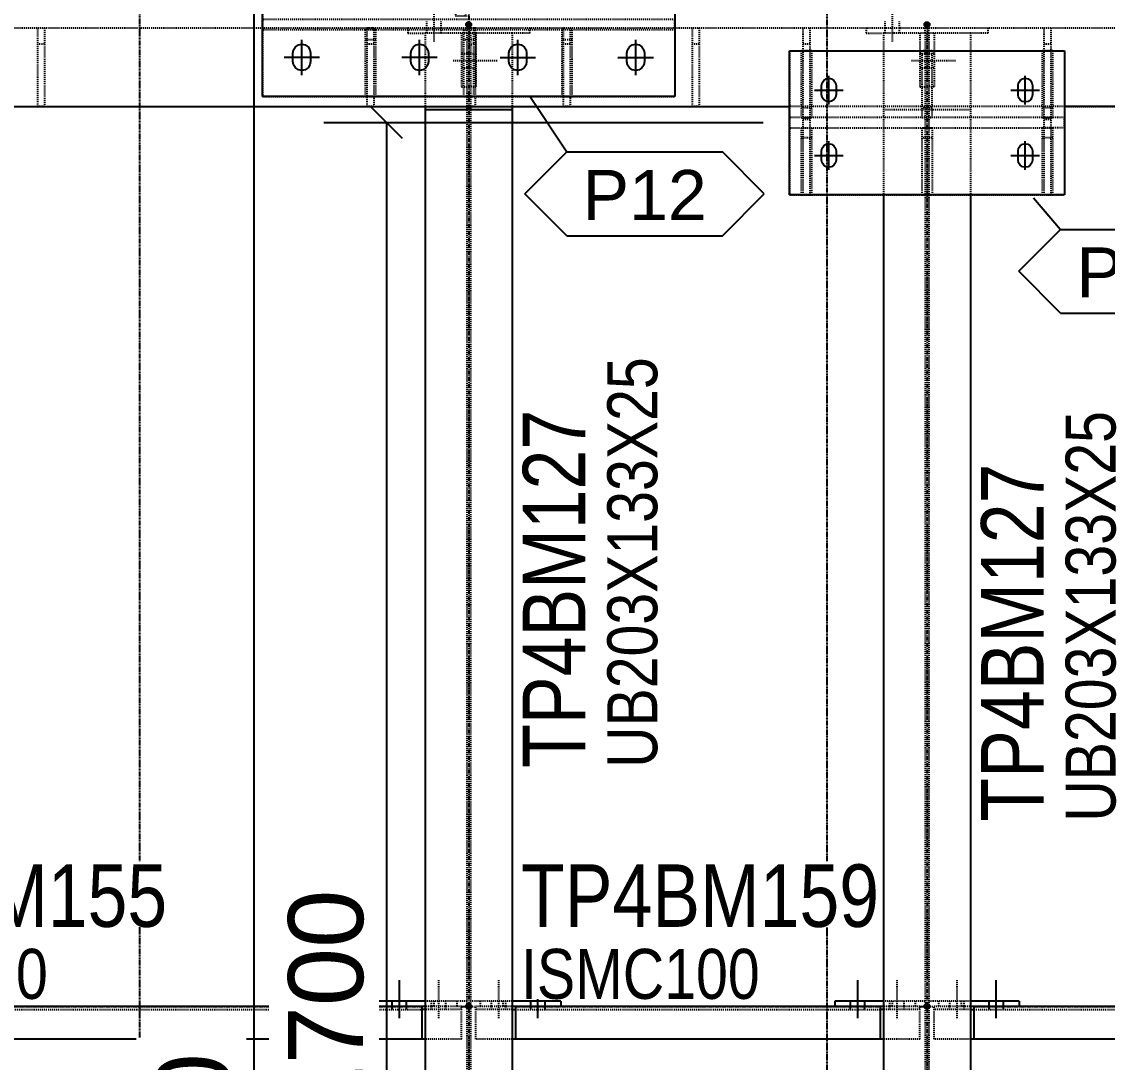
# Model space of a CAD drawing. Header units: millimetres. Extents: x 2102 to 21371, y 12217 to 26594.
# Drawn here: x 13452 to 15110, y 17935 to 19525 of the extents above; entities that cross this region are included whole.
import ezdxf

# ---------------------------------------------------------------- set-up
doc = ezdxf.new("R2010")
doc.units = ezdxf.units.MM
for name, pattern in [('CENTER', [12.7, 7.9375, -1.5875, 1.5875, -1.5875]), ('DXK_LINE_DOT2', [3.9198, 1.9599, -1.9599]), ('DXK_LINE_DOT3', [5.9187, 2.979, -0.9799, 0.9799, -0.9799])]:
    doc.linetypes.add(name, pattern=pattern)
for name, color, linetype in [('1', 7, 'Continuous'), ('2', 7, 'Continuous'), ('4', 7, 'Continuous'), ('6', 7, 'Continuous'), ('7', 7, 'Continuous'), ('8', 7, 'Continuous')]:
    doc.layers.add(name, color=color, linetype=linetype)
doc.styles.add('Arial', font='arial.ttf', dxfattribs={"height": 0.2})
doc.styles.add('Arial Narrow', font='ARIALN.TTF', dxfattribs={"height": 0.2})

# ---------------------------------------------------------------- blocks, each defined once
blk = doc.blocks.new('Part-116860372-116595 - 114867')
at = {"layer": '1', "color": 6, "linetype": 'DXK_LINE_DOT2'}
for p, q in [((17089.3, 19020.8), (17089.3, 18893.3)), ((17109.3, 19020.8), (17089.3, 19020.8)), ((17109.3, 18893.3), (17109.3, 19020.8)), ((17109.3, 18912.1), (17089.3, 18912.1)), ((17089.3, 18893.3), (17109.3, 18893.3))]:
    blk.add_line(p, q, dxfattribs=at)
blk = doc.blocks.new('Part-116860372-115945 - 114867')
at = {"layer": '1', "color": 6, "linetype": 'DXK_LINE_DOT2'}
for p, q in [((17213.3, 19064.6), (17213.3, 19054.6)), ((17213.3, 19054.6), (17246.1, 19054.6)), ((17315.8, 19054.6), (17315.8, 18952.1)), ((17325.8, 19054.6), (17325.8, 19064.6)), ((17315.8, 18952.1), (17325.8, 18952.1))]:
    blk.add_line(p, q, dxfattribs=at)
blk = doc.blocks.new('Part-116860372-157426 - 114867')
at = {"layer": '1', "color": 6, "linetype": 'DXK_LINE_DOT2'}
for p, q in [((14394.3, 18914.6), (15631.8, 18914.6)), ((15644.3, 18914.6), (16881.8, 18914.6)), ((16894.3, 18914.6), (17066.8, 18914.6)), ((17591.8, 18914.6), (18131.8, 18914.6))]:
    blk.add_line(p, q, dxfattribs=at)
blk = doc.blocks.new('Part-116860372-115949 - 114867')
at = {"layer": '1', "color": 6, "linetype": 'DXK_LINE_DOT2'}
for p, q in [((16457.9, 19054.6), (16457.9, 19064.6)), ((16467.9, 19054.6), (16467.9, 18952.1)), ((16570.4, 19054.6), (16537.6, 19054.6)), ((16570.4, 19064.6), (16570.4, 19054.6)), ((16467.9, 18952.1), (16457.9, 18952.1))]:
    blk.add_line(p, q, dxfattribs=at)
blk = doc.blocks.new('Bolt-116860372-115947 - 114867')
at = {"layer": '1', "color": 1, "linetype": 'DXK_LINE_DOT2'}
for p, q in [((17263.3, 19038.3), (17263.3, 19117.1)), ((17249.5, 19064.6), (17249.5, 19077.1)), ((17277, 19064.6), (17277, 19077.1)), ((17249.5, 19054.6), (17249.5, 19064.6)), ((17277, 19054.6), (17277, 19064.6))]:
    blk.add_line(p, q, dxfattribs=at)
blk = doc.blocks.new('Part-116860372-114987 - 114867')
at = {"layer": '4', "linetype": 'Continuous'}
blk.add_hatch(color=4, dxfattribs=at).paths.add_polyline_path([(16454.3, 19065.8, -1), (16454.3, 19075.8, -1)])
at = {"layer": '1', "color": 6, "linetype": 'DXK_LINE_DOT2'}
for p, q in [((16537.6, 19054.6), (16371.1, 19054.6)), ((16371.1, 19054.6), (16371.1, 18914.6)), ((16450.8, 19054.6), (16450.8, 18914.6)), ((16457.9, 19054.6), (16457.9, 18914.6)), ((16537.6, 19054.6), (16537.6, 18914.6)), ((16450.8, 18908.3), (16450.8, 15470.2)), ((16457.9, 18908.3), (16457.9, 15470.2))]:
    blk.add_line(p, q, dxfattribs=at)
at = {"layer": '2', "color": 2, "linetype": 'Continuous'}
for p, q in [((16371.1, 18914.6), (16371.1, 15464)), ((16537.6, 18908.3), (16371.1, 18908.3)), ((16450.8, 18914.6), (16450.8, 18908.3)), ((16457.9, 18914.6), (16457.9, 18908.3)), ((16537.6, 18914.6), (16537.6, 15464))]:
    blk.add_line(p, q, dxfattribs=at)
at = {"layer": '4', "color": 4, "linetype": 'CENTER'}
blk.add_line((16454.3, 19070.8), (16454.3, 15320.8), dxfattribs=at)
at = {"layer": '4', "color": 4, "linetype": 'Continuous'}
blk.add_circle((16454.3, 19070.8), 5, dxfattribs=at)
blk = doc.blocks.new('Part-116860372-114988 - 114867')
at = {"layer": '4', "linetype": 'Continuous'}
blk.add_hatch(color=4, dxfattribs=at).paths.add_polyline_path([(17329.3, 19065.8, -1), (17329.3, 19075.8, -1)])
at = {"layer": '1', "color": 6, "linetype": 'DXK_LINE_DOT2'}
for p, q in [((17412.6, 19054.6), (17246.1, 19054.6)), ((17246.1, 19054.6), (17246.1, 18745.8)), ((17325.8, 19054.6), (17325.8, 15338.3)), ((17332.9, 19054.6), (17332.9, 15338.3)), ((17412.6, 19054.6), (17412.6, 18745.8)), ((17412.6, 18908.3), (17246.1, 18908.3))]:
    blk.add_line(p, q, dxfattribs=at)
at = {"layer": '2', "color": 2, "linetype": 'Continuous'}
for p, q in [((17246.1, 18745.8), (17246.1, 15645.8)), ((17412.6, 18745.8), (17412.6, 15645.8))]:
    blk.add_line(p, q, dxfattribs=at)
at = {"layer": '4', "color": 4, "linetype": 'CENTER'}
blk.add_line((17329.3, 19070.8), (17329.3, 15320.8), dxfattribs=at)
at = {"layer": '4', "color": 4, "linetype": 'Continuous'}
blk.add_circle((17329.3, 19070.8), 5, dxfattribs=at)
blk = doc.blocks.new('Part-116860372-115033 - 114867')
at = {"layer": '4', "linetype": 'Continuous'}
for points in [[(15075.6, 17190.8, -1), (15075.6, 17200.8, -1)], [(16454.3, 17190.8, -1), (16454.3, 17200.8, -1)]]:
    blk.add_hatch(color=4, dxfattribs=at).paths.add_polyline_path(points)
at = {"layer": '1', "color": 6, "linetype": 'DXK_LINE_DOT2'}
for p, q in [((15089.1, 17133.3), (15089.1, 17195.8)), ((15165.1, 17195.8), (15089.1, 17195.8)), ((15158.8, 17189.6), (15089.1, 17189.6)), ((15165.1, 17189.6), (16364.8, 17189.6)), ((16440.8, 17195.8), (16364.8, 17195.8)), ((16440.8, 17189.6), (16371.1, 17189.6)), ((16440.8, 17133.3), (16440.8, 17195.8)), ((15158.8, 17133.3), (15089.1, 17133.3)), ((16440.8, 17133.3), (16371.1, 17133.3))]:
    blk.add_line(p, q, dxfattribs=at)
at = {"layer": '2', "color": 2, "linetype": 'Continuous'}
for p, q in [((15158.8, 17189.6), (15165.1, 17189.6)), ((16364.8, 17195.8), (15165.1, 17195.8)), ((15165.1, 17195.8), (15165.1, 17133.3)), ((16364.8, 17195.8), (16364.8, 17133.3)), ((16371.1, 17189.6), (16364.8, 17189.6)), ((16371.1, 17133.3), (15158.8, 17133.3))]:
    blk.add_line(p, q, dxfattribs=at)
at = {"layer": '4', "color": 4, "linetype": 'CENTER'}
for p, q in [((15075.6, 17195.8), (15089.1, 17195.8)), ((15165.1, 17195.8), (16364.8, 17195.8)), ((16440.8, 17195.8), (16454.3, 17195.8))]:
    blk.add_line(p, q, dxfattribs=at)
at = {"layer": '4', "color": 4, "linetype": 'Continuous'}
for centre in [(15075.6, 17195.8), (16454.3, 17195.8)]:
    blk.add_circle(centre, 5, dxfattribs=at)
blk = doc.blocks.new('Part-116860372-115034 - 114867')
at = {"layer": '4', "linetype": 'Continuous'}
for points in [[(16454.3, 17190.8, -1), (16454.3, 17200.8, -1)], [(17329.3, 17190.8, -1), (17329.3, 17200.8, -1)]]:
    blk.add_hatch(color=4, dxfattribs=at).paths.add_polyline_path(points)
at = {"layer": '1', "color": 6, "linetype": 'DXK_LINE_DOT2'}
for p, q in [((16467.9, 17133.3), (16467.9, 17195.8)), ((16543.8, 17195.8), (16467.9, 17195.8)), ((16537.6, 17189.6), (16467.9, 17189.6)), ((16543.8, 17189.6), (17239.8, 17189.6)), ((17315.8, 17195.8), (17239.8, 17195.8)), ((17315.8, 17189.6), (17246.1, 17189.6)), ((17315.8, 17133.3), (17315.8, 17195.8)), ((16537.6, 17133.3), (16467.9, 17133.3)), ((17315.8, 17133.3), (17246.1, 17133.3))]:
    blk.add_line(p, q, dxfattribs=at)
at = {"layer": '2', "color": 2, "linetype": 'Continuous'}
for p, q in [((16537.6, 17189.6), (16543.8, 17189.6)), ((17239.8, 17195.8), (16543.8, 17195.8)), ((16543.8, 17195.8), (16543.8, 17133.3)), ((17239.8, 17195.8), (17239.8, 17133.3)), ((17246.1, 17189.6), (17239.8, 17189.6)), ((17246.1, 17133.3), (16537.6, 17133.3))]:
    blk.add_line(p, q, dxfattribs=at)
at = {"layer": '4', "color": 4, "linetype": 'CENTER'}
for p, q in [((16454.3, 17195.8), (16467.9, 17195.8)), ((16543.8, 17195.8), (17239.8, 17195.8)), ((17315.8, 17195.8), (17329.3, 17195.8))]:
    blk.add_line(p, q, dxfattribs=at)
at = {"layer": '4', "color": 4, "linetype": 'Continuous'}
for centre in [(16454.3, 17195.8), (17329.3, 17195.8)]:
    blk.add_circle(centre, 5, dxfattribs=at)
blk = doc.blocks.new('Part-116860372-115035 - 114867')
at = {"layer": '4', "linetype": 'Continuous'}
for points in [[(17329.3, 17190.8, -1), (17329.3, 17200.8, -1)], [(18579.3, 17190.8, -1), (18579.3, 17200.8, -1)]]:
    blk.add_hatch(color=4, dxfattribs=at).paths.add_polyline_path(points)
at = {"layer": '1', "color": 6, "linetype": 'DXK_LINE_DOT2'}
for p, q in [((17342.9, 17133.3), (17342.9, 17195.8)), ((17418.8, 17195.8), (17342.9, 17195.8)), ((17412.6, 17189.6), (17342.9, 17189.6)), ((17418.8, 17189.6), (18489.8, 17189.6)), ((18565.8, 17195.8), (18489.8, 17195.8)), ((18565.8, 17189.6), (18496.1, 17189.6)), ((18565.8, 17133.3), (18565.8, 17195.8)), ((17412.6, 17133.3), (17342.9, 17133.3)), ((18565.8, 17133.3), (18496.1, 17133.3))]:
    blk.add_line(p, q, dxfattribs=at)
at = {"layer": '2', "color": 2, "linetype": 'Continuous'}
for p, q in [((17412.6, 17189.6), (17418.8, 17189.6)), ((18489.8, 17195.8), (17418.8, 17195.8)), ((17418.8, 17195.8), (17418.8, 17133.3)), ((18489.8, 17195.8), (18489.8, 17133.3)), ((18496.1, 17189.6), (18489.8, 17189.6)), ((18496.1, 17133.3), (17412.6, 17133.3))]:
    blk.add_line(p, q, dxfattribs=at)
at = {"layer": '4', "color": 4, "linetype": 'CENTER'}
for p, q in [((17329.3, 17195.8), (17342.9, 17195.8)), ((17418.8, 17195.8), (18489.8, 17195.8)), ((18565.8, 17195.8), (18579.3, 17195.8))]:
    blk.add_line(p, q, dxfattribs=at)
at = {"layer": '4', "color": 4, "linetype": 'Continuous'}
for centre in [(17329.3, 17195.8), (18579.3, 17195.8)]:
    blk.add_circle(centre, 5, dxfattribs=at)
blk = doc.blocks.new('Bolt-116860372-115951 - 114867')
at = {"layer": '1', "color": 1, "linetype": 'DXK_LINE_DOT2'}
for p, q in [((16440.8, 19015.8), (16450.8, 19015.8)), ((16450.8, 19015.8), (16457.9, 19015.8)), ((16457.9, 19015.8), (16467.9, 19015.8)), ((16424.5, 19002.1), (16509.5, 19002.1)), ((16440.8, 18988.3), (16450.8, 18988.3)), ((16450.8, 18988.3), (16457.9, 18988.3)), ((16457.9, 18988.3), (16467.9, 18988.3))]:
    blk.add_line(p, q, dxfattribs=at)
blk = doc.blocks.new('Part-116860372-115112 - 114867')
at = {"layer": '1', "color": 6, "linetype": 'DXK_LINE_DOT2'}
blk.add_line((17591.8, 18914.6), (17066.8, 18914.6), dxfattribs=at)
at = {"layer": '2', "color": 2, "linetype": 'Continuous'}
for p, q in [((9419.3, 18914.6), (17066.8, 18914.6)), ((18316.8, 18914.6), (17591.8, 18914.6))]:
    blk.add_line(p, q, dxfattribs=at)
blk = doc.blocks.new('Part-116860372-115114 - 114867')
at = {"layer": '1', "color": 6, "linetype": 'DXK_LINE_DOT2'}
blk.add_line((9419.3, 19064.6), (20038.1, 19064.6), dxfattribs=at)
blk = doc.blocks.new('Part-116860372-115119 - 114867')
at = {"layer": '4', "linetype": 'Continuous'}
for points in [[(16454.3, 19940.8, -1), (16454.3, 19950.8, -1)], [(16454.3, 19065.8, -1), (16454.3, 19075.8, -1)]]:
    blk.add_hatch(color=4, dxfattribs=at).paths.add_polyline_path(points)
at = {"layer": '1', "color": 6, "linetype": 'DXK_LINE_DOT2'}
for p, q in [((16391.8, 19931.9), (16391.8, 19854.3)), ((16454.3, 19931.9), (16391.8, 19931.9)), ((16448.1, 19931.9), (16448.1, 19854.3)), ((16454.3, 19931.9), (16454.3, 19848.1)), ((16448.1, 19848.1), (16448.1, 19233.3)), ((16454.3, 19233.3), (16454.3, 19087.1)), ((16391.8, 19227.1), (16391.8, 19149.6)), ((16448.1, 19227.1), (16448.1, 19087.1)), ((16391.8, 19149.6), (16429.3, 19149.6)), ((16429.3, 19149.6), (16429.3, 19087.1)), ((16454.3, 19087.1), (16429.3, 19087.1))]:
    blk.add_line(p, q, dxfattribs=at)
at = {"layer": '2', "color": 2, "linetype": 'Continuous'}
for p, q in [((16391.8, 19854.3), (16391.8, 19227.1)), ((16454.3, 19848.1), (16391.8, 19848.1)), ((16448.1, 19854.3), (16448.1, 19848.1)), ((16454.3, 19848.1), (16454.3, 19233.3)), ((16454.3, 19233.3), (16391.8, 19233.3)), ((16448.1, 19233.3), (16448.1, 19227.1))]:
    blk.add_line(p, q, dxfattribs=at)
at = {"layer": '4', "color": 4, "linetype": 'CENTER'}
for p, q in [((16454.3, 19945.8), (16454.3, 19931.9)), ((16454.3, 19848.1), (16454.3, 19233.3)), ((16454.3, 19087.1), (16454.3, 19070.8))]:
    blk.add_line(p, q, dxfattribs=at)
at = {"layer": '4', "color": 4, "linetype": 'Continuous'}
for centre in [(16454.3, 19945.8), (16454.3, 19070.8)]:
    blk.add_circle(centre, 5, dxfattribs=at)
blk = doc.blocks.new('Part-116860372-150338 - 114867')
at = {"layer": '1', "color": 6, "linetype": 'DXK_LINE_DOT2'}
for p, q in [((16260.6, 18914.6), (16260.6, 19064.6)), ((16260.6, 19064.6), (16273.1, 19064.6)), ((16273.1, 19064.6), (16273.1, 18914.6)), ((16273.1, 19033.3), (16260.6, 19033.3)), ((16273.1, 18914.6), (16260.6, 18914.6))]:
    blk.add_line(p, q, dxfattribs=at)
blk = doc.blocks.new('Part-116860372-116524 - 114867')
at = {"layer": '1', "color": 6, "linetype": 'DXK_LINE_DOT2'}
for p, q in [((16848.1, 19080.9), (16060.6, 19080.8)), ((16060.6, 19060.8), (16060.6, 19080.8)), ((16848.1, 19060.9), (16848.1, 19080.9)), ((16848.1, 19060.9), (16060.6, 19060.8))]:
    blk.add_line(p, q, dxfattribs=at)
blk = doc.blocks.new('Part-116860372-149911 - 114867')
at = {"layer": '1', "color": 6, "linetype": 'DXK_LINE_DOT2'}
for p, q in [((16881.8, 18914.6), (16881.8, 19064.6)), ((16894.3, 19064.6), (16894.3, 18914.6)), ((16894.3, 19033.3), (16881.8, 19033.3)), ((16894.3, 18914.6), (16881.8, 18914.6))]:
    blk.add_line(p, q, dxfattribs=at)
blk = doc.blocks.new('Part-116860372-116532 - 114867')
at = {"layer": '1', "color": 6, "linetype": 'DXK_LINE_DOT2'}
for p, q in [((16651.8, 19060.8), (16631.8, 19060.8)), ((16631.8, 19060.8), (16631.8, 18933.3)), ((16651.8, 18933.3), (16651.8, 19060.8)), ((16651.8, 19042.1), (16631.8, 19042.1)), ((16631.8, 18933.3), (16651.8, 18933.3))]:
    blk.add_line(p, q, dxfattribs=at)
blk = doc.blocks.new('Part-116860372-116598 - 114867')
at = {"layer": '1', "color": 6, "linetype": 'DXK_LINE_DOT2'}
for p, q in [((17319.3, 19020.8), (17319.3, 18893.3)), ((17339.3, 19020.8), (17319.3, 19020.8)), ((17339.3, 18893.3), (17339.3, 19020.8)), ((17339.3, 18912.1), (17319.3, 18912.1)), ((17319.3, 18893.3), (17339.3, 18893.3))]:
    blk.add_line(p, q, dxfattribs=at)
blk = doc.blocks.new('Part-116860372-116596 - 114867')
at = {"layer": '1', "color": 6, "linetype": 'DXK_LINE_DOT2'}
for p, q in [((17066.8, 19020.8), (17591.8, 19020.9)), ((17066.8, 19020.8), (17066.8, 18745.8)), ((17591.8, 19020.9), (17591.8, 18745.9)), ((17066.8, 18745.8), (17591.8, 18745.9))]:
    blk.add_line(p, q, dxfattribs=at)
blk = doc.blocks.new('Part-116860372-115950 - 114867')
at = {"layer": '1', "color": 6, "linetype": 'DXK_LINE_DOT2'}
for p, q in [((16338.3, 19064.6), (16338.3, 19054.6)), ((16338.3, 19054.6), (16371.1, 19054.6)), ((16440.8, 19054.6), (16440.8, 18952.1)), ((16450.8, 19054.6), (16450.8, 19064.6)), ((16440.8, 18952.1), (16450.8, 18952.1))]:
    blk.add_line(p, q, dxfattribs=at)
blk = doc.blocks.new('Bolt-116860372-115946 - 114867')
at = {"layer": '1', "color": 1, "linetype": 'DXK_LINE_DOT2'}
for p, q in [((17315.8, 19015.8), (17325.8, 19015.8)), ((17325.8, 19015.8), (17332.9, 19015.8)), ((17332.9, 19015.8), (17342.9, 19015.8)), ((17299.5, 19002.1), (17384.5, 19002.1)), ((17315.8, 18988.3), (17325.8, 18988.3)), ((17325.8, 18988.3), (17332.9, 18988.3)), ((17332.9, 18988.3), (17342.9, 18988.3))]:
    blk.add_line(p, q, dxfattribs=at)
blk = doc.blocks.new('Part-116860372-115623 - 114867')
at = {"layer": '1', "color": 6, "linetype": 'DXK_LINE_DOT2'}
for p, q in [((16537.6, 17205.8), (16457.9, 17205.8)), ((16476.6, 17195.8), (16476.6, 17205.8)), ((16520.4, 17195.8), (16520.4, 17205.8))]:
    blk.add_line(p, q, dxfattribs=at)
at = {"layer": '2', "color": 2, "linetype": 'Continuous'}
for p, q in [((16630.4, 17205.8), (16537.6, 17205.8)), ((16630.4, 17205.8), (16630.4, 17195.8)), ((16543.8, 17195.8), (16537.6, 17195.8))]:
    blk.add_line(p, q, dxfattribs=at)
blk = doc.blocks.new('Bolt-116860372-115624 - 114867')
at = {"layer": '1', "color": 1, "linetype": 'DXK_LINE_DOT2'}
for p, q in [((16511.6, 17173.3), (16511.6, 17245.8)), ((16497.9, 17195.8), (16497.9, 17205.8)), ((16525.4, 17195.8), (16525.4, 17205.8)), ((16497.9, 17189.6), (16497.9, 17195.8)), ((16525.4, 17189.6), (16525.4, 17195.8))]:
    blk.add_line(p, q, dxfattribs=at)
at = {"layer": '2', "color": 1, "linetype": 'Continuous'}
for p, q in [((16586.6, 17173.3), (16586.6, 17245.8)), ((16572.9, 17195.8), (16572.9, 17205.8)), ((16600.4, 17195.8), (16600.4, 17205.8)), ((16572.9, 17189.6), (16572.9, 17195.8)), ((16600.4, 17189.6), (16600.4, 17195.8))]:
    blk.add_line(p, q, dxfattribs=at)
blk = doc.blocks.new('Part-116860372-115625 - 114867')
at = {"layer": '1', "color": 6, "linetype": 'DXK_LINE_DOT2'}
for p, q in [((17412.6, 17205.8), (17332.9, 17205.8)), ((17351.6, 17195.8), (17351.6, 17205.8)), ((17395.4, 17195.8), (17395.4, 17205.8))]:
    blk.add_line(p, q, dxfattribs=at)
at = {"layer": '2', "color": 2, "linetype": 'Continuous'}
for p, q in [((17505.4, 17205.8), (17412.6, 17205.8)), ((17505.4, 17205.8), (17505.4, 17195.8)), ((17418.8, 17195.8), (17412.6, 17195.8))]:
    blk.add_line(p, q, dxfattribs=at)
blk = doc.blocks.new('Bolt-116860372-115626 - 114867')
at = {"layer": '1', "color": 1, "linetype": 'DXK_LINE_DOT2'}
for p, q in [((17386.6, 17173.3), (17386.6, 17245.8)), ((17372.9, 17195.8), (17372.9, 17205.8)), ((17400.4, 17195.8), (17400.4, 17205.8)), ((17372.9, 17189.6), (17372.9, 17195.8)), ((17400.4, 17189.6), (17400.4, 17195.8))]:
    blk.add_line(p, q, dxfattribs=at)
at = {"layer": '2', "color": 1, "linetype": 'Continuous'}
for p, q in [((17461.6, 17173.3), (17461.6, 17245.8)), ((17447.9, 17195.8), (17447.9, 17205.8)), ((17475.4, 17195.8), (17475.4, 17205.8)), ((17447.9, 17189.6), (17447.9, 17195.8)), ((17475.4, 17189.6), (17475.4, 17195.8))]:
    blk.add_line(p, q, dxfattribs=at)
blk = doc.blocks.new('Part-116860372-115635 - 114867')
at = {"layer": '1', "color": 6, "linetype": 'DXK_LINE_DOT2'}
for p, q in [((16450.8, 17205.8), (16371.1, 17205.8)), ((16388.3, 17195.8), (16388.3, 17205.8)), ((16432, 17195.8), (16432, 17205.8))]:
    blk.add_line(p, q, dxfattribs=at)
at = {"layer": '2', "color": 2, "linetype": 'Continuous'}
for p, q in [((16371.1, 17205.8), (16278.3, 17205.8)), ((16278.3, 17205.8), (16278.3, 17195.8)), ((16371.1, 17195.8), (16364.8, 17195.8))]:
    blk.add_line(p, q, dxfattribs=at)
blk = doc.blocks.new('Bolt-116860372-115636 - 114867')
at = {"layer": '1', "color": 1, "linetype": 'DXK_LINE_DOT2'}
for p, q in [((16397, 17173.3), (16397, 17245.8)), ((16383.3, 17195.8), (16383.3, 17205.8)), ((16410.8, 17195.8), (16410.8, 17205.8)), ((16383.3, 17189.6), (16383.3, 17195.8)), ((16410.8, 17189.6), (16410.8, 17195.8))]:
    blk.add_line(p, q, dxfattribs=at)
at = {"layer": '2', "color": 1, "linetype": 'Continuous'}
for p, q in [((16322, 17173.3), (16322, 17245.8)), ((16308.3, 17195.8), (16308.3, 17205.8)), ((16335.8, 17195.8), (16335.8, 17205.8)), ((16308.3, 17189.6), (16308.3, 17195.8)), ((16335.8, 17189.6), (16335.8, 17195.8))]:
    blk.add_line(p, q, dxfattribs=at)
blk = doc.blocks.new('Part-116860372-115637 - 114867')
at = {"layer": '1', "color": 6, "linetype": 'DXK_LINE_DOT2'}
for p, q in [((17325.8, 17205.8), (17246.1, 17205.8)), ((17263.3, 17195.8), (17263.3, 17205.8)), ((17307, 17195.8), (17307, 17205.8))]:
    blk.add_line(p, q, dxfattribs=at)
at = {"layer": '2', "color": 2, "linetype": 'Continuous'}
for p, q in [((17246.1, 17205.8), (17153.3, 17205.8)), ((17153.3, 17205.8), (17153.3, 17195.8)), ((17246.1, 17195.8), (17239.8, 17195.8))]:
    blk.add_line(p, q, dxfattribs=at)
blk = doc.blocks.new('Bolt-116860372-115638 - 114867')
at = {"layer": '1', "color": 1, "linetype": 'DXK_LINE_DOT2'}
for p, q in [((17272, 17173.3), (17272, 17245.8)), ((17258.3, 17195.8), (17258.3, 17205.8)), ((17285.8, 17195.8), (17285.8, 17205.8)), ((17258.3, 17189.6), (17258.3, 17195.8)), ((17285.8, 17189.6), (17285.8, 17195.8))]:
    blk.add_line(p, q, dxfattribs=at)
at = {"layer": '2', "color": 1, "linetype": 'Continuous'}
for p, q in [((17197, 17173.3), (17197, 17245.8)), ((17183.3, 17195.8), (17183.3, 17205.8)), ((17210.8, 17195.8), (17210.8, 17205.8)), ((17183.3, 17189.6), (17183.3, 17195.8)), ((17210.8, 17189.6), (17210.8, 17195.8))]:
    blk.add_line(p, q, dxfattribs=at)
blk = doc.blocks.new('Part-116860372-116608 - 114867')
at = {"layer": '1', "color": 6, "linetype": 'DXK_LINE_DOT2'}
for p, q in [((17553.1, 18745.9), (17553.1, 19064.6)), ((17565.6, 19064.6), (17565.6, 18745.9)), ((17565.6, 19033.3), (17553.1, 19033.3)), ((17565.6, 18889.6), (17553.1, 18889.6)), ((17565.6, 18745.9), (17553.1, 18745.9))]:
    blk.add_line(p, q, dxfattribs=at)
blk = doc.blocks.new('Bolt-116860372-116533 - 114867')
at = {"layer": '2', "color": 1, "linetype": 'Continuous'}
for p, q in [((16120, 19148), (16123.6, 19153.4)), ((16123.6, 19153.4), (16129.1, 19157.1)), ((16129.1, 19157.1), (16135.6, 19158.4)), ((16135.6, 19099.6), (16135.6, 19167.1)), ((16135.6, 19158.4), (16135.6, 19158.4)), ((16135.6, 19158.4), (16142, 19157.1)), ((16142, 19157.1), (16147.5, 19153.4)), ((16147.5, 19153.4), (16151.2, 19148)), ((16345, 19147.9), (16348.6, 19153.4)), ((16348.6, 19153.4), (16354.1, 19157.1)), ((16354.1, 19157.1), (16360.6, 19158.4)), ((16360.6, 19099.6), (16360.6, 19167.1)), ((16360.6, 19158.4), (16360.6, 19158.4)), ((16360.6, 19158.4), (16367, 19157.1)), ((16367, 19157.1), (16372.5, 19153.4)), ((16372.5, 19153.4), (16376.2, 19147.9)), ((16532.5, 19147.9), (16536.1, 19153.4)), ((16536.1, 19153.4), (16541.6, 19157.1)), ((16541.6, 19157.1), (16548.1, 19158.3)), ((16548.1, 19099.6), (16548.1, 19167.1)), ((16548.1, 19158.3), (16548.1, 19158.3)), ((16548.1, 19158.3), (16554.5, 19157.1)), ((16554.5, 19157.1), (16560, 19153.4)), ((16560, 19153.4), (16563.7, 19147.9)), ((16757.5, 19147.9), (16761.1, 19153.4)), ((16761.1, 19153.4), (16766.6, 19157)), ((16766.6, 19157), (16773.1, 19158.3)), ((16773.1, 19099.6), (16773.1, 19167.1)), ((16773.1, 19158.3), (16773.1, 19158.3)), ((16773.1, 19158.3), (16779.5, 19157)), ((16779.5, 19157), (16785, 19153.4)), ((16785, 19153.4), (16788.7, 19147.9)), ((16101.8, 19133.4), (16169.3, 19133.4)), ((16118.7, 19141.5), (16120, 19148)), ((16118.7, 19125.3), (16118.7, 19141.5)), ((16151.2, 19148), (16152.4, 19141.5)), ((16152.4, 19141.5), (16152.4, 19125.2)), ((16326.8, 19133.4), (16394.3, 19133.4)), ((16343.7, 19141.5), (16345, 19147.9)), ((16343.7, 19125.2), (16343.7, 19141.5)), ((16376.2, 19147.9), (16377.4, 19141.5)), ((16377.4, 19141.5), (16377.4, 19125.2)), ((16514.3, 19133.3), (16581.8, 19133.3)), ((16531.2, 19141.5), (16532.5, 19147.9)), ((16531.2, 19125.2), (16531.2, 19141.5)), ((16563.7, 19147.9), (16564.9, 19141.5)), ((16564.9, 19141.5), (16564.9, 19125.2)), ((16739.3, 19133.3), (16806.8, 19133.3)), ((16756.2, 19141.5), (16757.5, 19147.9)), ((16756.2, 19125.2), (16756.2, 19141.5)), ((16788.7, 19147.9), (16789.9, 19141.5)), ((16789.9, 19141.5), (16789.9, 19125.2)), ((16120, 19118.8), (16118.7, 19125.3)), ((16123.6, 19113.3), (16120, 19118.8)), ((16129.1, 19109.7), (16123.6, 19113.3)), ((16135.6, 19108.4), (16129.1, 19109.7)), ((16142, 19109.7), (16135.6, 19108.4)), ((16147.5, 19113.3), (16142, 19109.7)), ((16151.2, 19118.8), (16147.5, 19113.3)), ((16152.4, 19125.2), (16151.2, 19118.8)), ((16345, 19118.8), (16343.7, 19125.2)), ((16348.6, 19113.3), (16345, 19118.8)), ((16354.1, 19109.6), (16348.6, 19113.3)), ((16360.6, 19108.4), (16354.1, 19109.6)), ((16367, 19109.6), (16360.6, 19108.4)), ((16372.5, 19113.3), (16367, 19109.6)), ((16376.2, 19118.8), (16372.5, 19113.3)), ((16377.4, 19125.2), (16376.2, 19118.8)), ((16532.5, 19118.8), (16531.2, 19125.2)), ((16536.1, 19113.3), (16532.5, 19118.8)), ((16541.6, 19109.6), (16536.1, 19113.3)), ((16548.1, 19108.3), (16541.6, 19109.6)), ((16554.5, 19109.6), (16548.1, 19108.3)), ((16560, 19113.3), (16554.5, 19109.6)), ((16563.7, 19118.8), (16560, 19113.3)), ((16564.9, 19125.2), (16563.7, 19118.8)), ((16757.5, 19118.7), (16756.2, 19125.2)), ((16761.1, 19113.3), (16757.5, 19118.7)), ((16766.6, 19109.6), (16761.1, 19113.3)), ((16773.1, 19108.3), (16766.6, 19109.6)), ((16779.5, 19109.6), (16773.1, 19108.3)), ((16785, 19113.3), (16779.5, 19109.6)), ((16788.7, 19118.7), (16785, 19113.3)), ((16789.9, 19125.2), (16788.7, 19118.7)), ((16135.6, 19108.4), (16135.6, 19108.4)), ((16360.6, 19108.4), (16360.6, 19108.4)), ((16548.1, 19108.3), (16548.1, 19108.3)), ((16773.1, 19108.3), (16773.1, 19108.3)), ((16120, 19023), (16123.6, 19028.4)), ((16123.6, 19028.4), (16129.1, 19032.1)), ((16129.1, 19032.1), (16135.6, 19033.4)), ((16135.6, 18974.6), (16135.6, 19042.1)), ((16135.6, 19033.4), (16135.6, 19033.4)), ((16135.6, 19033.4), (16142, 19032.1)), ((16142, 19032.1), (16147.5, 19028.4)), ((16147.5, 19028.4), (16151.2, 19023)), ((16345, 19022.9), (16348.6, 19028.4)), ((16348.6, 19028.4), (16354.1, 19032.1)), ((16354.1, 19032.1), (16360.6, 19033.4)), ((16360.6, 18974.6), (16360.6, 19042.1)), ((16360.6, 19033.4), (16360.6, 19033.4)), ((16360.6, 19033.4), (16367, 19032.1)), ((16367, 19032.1), (16372.5, 19028.4)), ((16372.5, 19028.4), (16376.2, 19022.9)), ((16532.5, 19022.9), (16536.1, 19028.4)), ((16536.1, 19028.4), (16541.6, 19032.1)), ((16541.6, 19032.1), (16548.1, 19033.3)), ((16548.1, 18974.6), (16548.1, 19042.1)), ((16548.1, 19033.3), (16548.1, 19033.3)), ((16548.1, 19033.3), (16554.5, 19032.1)), ((16554.5, 19032.1), (16560, 19028.4)), ((16560, 19028.4), (16563.7, 19022.9)), ((16757.5, 19022.9), (16761.1, 19028.4)), ((16761.1, 19028.4), (16766.6, 19032)), ((16766.6, 19032), (16773.1, 19033.3)), ((16773.1, 18974.6), (16773.1, 19042.1)), ((16773.1, 19033.3), (16773.1, 19033.3)), ((16773.1, 19033.3), (16779.5, 19032)), ((16779.5, 19032), (16785, 19028.4)), ((16785, 19028.4), (16788.7, 19022.9)), ((16101.8, 19008.4), (16169.3, 19008.4)), ((16118.7, 19016.5), (16120, 19023)), ((16118.7, 19000.3), (16118.7, 19016.5)), ((16151.2, 19023), (16152.4, 19016.5)), ((16152.4, 19016.5), (16152.4, 19000.2)), ((16326.8, 19008.4), (16394.3, 19008.4)), ((16343.7, 19016.5), (16345, 19022.9)), ((16343.7, 19000.2), (16343.7, 19016.5)), ((16376.2, 19022.9), (16377.4, 19016.5)), ((16377.4, 19016.5), (16377.4, 19000.2)), ((16514.3, 19008.3), (16581.8, 19008.3)), ((16531.2, 19016.5), (16532.5, 19022.9)), ((16531.2, 19000.2), (16531.2, 19016.5)), ((16563.7, 19022.9), (16564.9, 19016.5)), ((16564.9, 19016.5), (16564.9, 19000.2)), ((16739.3, 19008.3), (16806.8, 19008.3)), ((16756.2, 19016.5), (16757.5, 19022.9)), ((16756.2, 19000.2), (16756.2, 19016.5)), ((16788.7, 19022.9), (16789.9, 19016.5)), ((16789.9, 19016.5), (16789.9, 19000.2)), ((16120, 18993.8), (16118.7, 19000.3)), ((16123.6, 18988.3), (16120, 18993.8)), ((16129.1, 18984.7), (16123.6, 18988.3)), ((16135.6, 18983.4), (16129.1, 18984.7)), ((16142, 18984.7), (16135.6, 18983.4)), ((16147.5, 18988.3), (16142, 18984.7)), ((16151.2, 18993.8), (16147.5, 18988.3)), ((16152.4, 19000.2), (16151.2, 18993.8)), ((16345, 18993.8), (16343.7, 19000.2)), ((16348.6, 18988.3), (16345, 18993.8)), ((16354.1, 18984.6), (16348.6, 18988.3)), ((16360.6, 18983.4), (16354.1, 18984.6)), ((16367, 18984.6), (16360.6, 18983.4)), ((16372.5, 18988.3), (16367, 18984.6)), ((16376.2, 18993.8), (16372.5, 18988.3)), ((16377.4, 19000.2), (16376.2, 18993.8)), ((16532.5, 18993.8), (16531.2, 19000.2)), ((16536.1, 18988.3), (16532.5, 18993.8)), ((16541.6, 18984.6), (16536.1, 18988.3)), ((16548.1, 18983.3), (16541.6, 18984.6)), ((16554.5, 18984.6), (16548.1, 18983.3)), ((16560, 18988.3), (16554.5, 18984.6)), ((16563.7, 18993.8), (16560, 18988.3)), ((16564.9, 19000.2), (16563.7, 18993.8)), ((16757.5, 18993.7), (16756.2, 19000.2)), ((16761.1, 18988.3), (16757.5, 18993.7)), ((16766.6, 18984.6), (16761.1, 18988.3)), ((16773.1, 18983.3), (16766.6, 18984.6)), ((16779.5, 18984.6), (16773.1, 18983.3)), ((16785, 18988.3), (16779.5, 18984.6)), ((16788.7, 18993.7), (16785, 18988.3)), ((16789.9, 19000.2), (16788.7, 18993.7)), ((16135.6, 18983.4), (16135.6, 18983.4)), ((16360.6, 18983.4), (16360.6, 18983.4)), ((16548.1, 18983.3), (16548.1, 18983.3)), ((16773.1, 18983.3), (16773.1, 18983.3))]:
    blk.add_line(p, q, dxfattribs=at)
blk = doc.blocks.new('Part-116860372-116593 - 114867')
at = {"layer": '1', "color": 6, "linetype": 'DXK_LINE_DOT2'}
for p, q in [((17591.8, 18893.4), (17066.8, 18893.3)), ((17066.8, 18873.3), (17066.8, 18893.3)), ((17591.8, 18873.4), (17591.8, 18893.4)), ((17591.8, 18873.4), (17066.8, 18873.3))]:
    blk.add_line(p, q, dxfattribs=at)
blk = doc.blocks.new('Part-116860372-116597 - 114867')
at = {"layer": '1', "color": 6, "linetype": 'DXK_LINE_DOT2'}
for p, q in [((17109.3, 18873.3), (17089.3, 18873.3)), ((17089.3, 18873.3), (17089.3, 18745.8)), ((17109.3, 18745.8), (17109.3, 18873.3)), ((17109.3, 18854.5), (17089.3, 18854.5)), ((17089.3, 18745.8), (17109.3, 18745.8))]:
    blk.add_line(p, q, dxfattribs=at)
blk = doc.blocks.new('Part-116860372-115944 - 114867')
at = {"layer": '1', "color": 6, "linetype": 'DXK_LINE_DOT2'}
for p, q in [((17332.9, 19054.6), (17332.9, 19064.6)), ((17342.9, 19054.6), (17342.9, 18952.1)), ((17445.4, 19054.6), (17412.6, 19054.6)), ((17445.4, 19064.6), (17445.4, 19054.6)), ((17342.9, 18952.1), (17332.9, 18952.1))]:
    blk.add_line(p, q, dxfattribs=at)
blk = doc.blocks.new('Part-116860372-116601 - 114867')
at = {"layer": '1', "color": 6, "linetype": 'DXK_LINE_DOT2'}
for p, q in [((17569.3, 18873.3), (17549.3, 18873.3)), ((17549.3, 18873.3), (17549.3, 18745.9)), ((17569.3, 18745.9), (17569.3, 18873.3)), ((17569.3, 18854.6), (17549.3, 18854.6)), ((17549.3, 18745.9), (17569.3, 18745.9))]:
    blk.add_line(p, q, dxfattribs=at)
blk = doc.blocks.new('Bolt-116860372-115952 - 114867')
at = {"layer": '1', "color": 1, "linetype": 'DXK_LINE_DOT2'}
for p, q in [((16388.3, 19038.3), (16388.3, 19117.1)), ((16374.5, 19064.6), (16374.5, 19077.1)), ((16402, 19064.6), (16402, 19077.1)), ((16374.5, 19054.6), (16374.5, 19064.6)), ((16402, 19054.6), (16402, 19064.6))]:
    blk.add_line(p, q, dxfattribs=at)
blk = doc.blocks.new('Part-116860372-149913 - 114867')
at = {"layer": '1', "color": 6, "linetype": 'DXK_LINE_DOT2'}
for p, q in [((15631.8, 18914.6), (15631.8, 19064.6)), ((15644.3, 19064.6), (15644.3, 18914.6)), ((15644.3, 19033.3), (15631.8, 19033.3)), ((15644.3, 18914.6), (15631.8, 18914.6))]:
    blk.add_line(p, q, dxfattribs=at)
blk = doc.blocks.new('Part-116860372-116525 - 114867')
at = {"layer": '2', "color": 2, "linetype": 'Continuous'}
for p, q in [((16060.6, 18933.3), (16060.6, 19208.3)), ((16060.6, 19208.3), (16848.1, 19208.3)), ((16848.1, 19208.3), (16848.1, 18933.3)), ((16848.1, 18933.3), (16060.6, 18933.3))]:
    blk.add_line(p, q, dxfattribs=at)
blk = doc.blocks.new('Part-116860372-116527 - 114867')
at = {"layer": '1', "color": 6, "linetype": 'DXK_LINE_DOT2'}
for p, q in [((16060.6, 19208.3), (16060.6, 18933.3)), ((16060.6, 19208.3), (16848.1, 19208.3)), ((16848.1, 19208.3), (16848.1, 18933.3)), ((16060.6, 18933.3), (16848.1, 18933.3))]:
    blk.add_line(p, q, dxfattribs=at)
blk = doc.blocks.new('Part-116860372-116528 - 114867')
at = {"layer": '1', "color": 6, "linetype": 'DXK_LINE_DOT2'}
for p, q in [((16276.8, 19060.8), (16256.8, 19060.8)), ((16256.8, 19060.8), (16256.8, 18933.3)), ((16276.8, 18933.3), (16276.8, 19060.8)), ((16276.8, 19042.1), (16256.8, 19042.1)), ((16256.8, 18933.3), (16276.8, 18933.3))]:
    blk.add_line(p, q, dxfattribs=at)
blk = doc.blocks.new('Part-116860372-116530 - 114867')
at = {"layer": '1', "color": 6, "linetype": 'DXK_LINE_DOT2'}
for p, q in [((16464.3, 19060.8), (16444.3, 19060.8)), ((16444.3, 19060.8), (16444.3, 18933.3)), ((16464.3, 18933.3), (16464.3, 19060.8)), ((16464.3, 19042.1), (16444.3, 19042.1)), ((16444.3, 18933.3), (16464.3, 18933.3))]:
    blk.add_line(p, q, dxfattribs=at)
blk = doc.blocks.new('Part-116860372-116594 - 114867')
at = {"layer": '2', "color": 2, "linetype": 'Continuous'}
for p, q in [((17066.8, 19020.8), (17591.8, 19020.9)), ((17066.8, 18745.8), (17066.8, 19020.8)), ((17591.8, 19020.9), (17591.8, 18745.9)), ((17591.8, 18745.9), (17066.8, 18745.8))]:
    blk.add_line(p, q, dxfattribs=at)
blk = doc.blocks.new('Part-116860372-116599 - 114867')
at = {"layer": '1', "color": 6, "linetype": 'DXK_LINE_DOT2'}
for p, q in [((17339.3, 18873.3), (17319.3, 18873.3)), ((17319.3, 18873.3), (17319.3, 18745.8)), ((17339.3, 18873.3), (17339.3, 18745.8)), ((17339.3, 18854.5), (17319.3, 18854.5))]:
    blk.add_line(p, q, dxfattribs=at)
at = {"layer": '2', "color": 2, "linetype": 'Continuous'}
for p, q in [((17319.3, 18745.8), (17319.3, 18745.8)), ((17319.3, 18745.8), (17339.3, 18745.8)), ((17339.3, 18745.8), (17339.3, 18745.8))]:
    blk.add_line(p, q, dxfattribs=at)
blk = doc.blocks.new('Part-116860372-116600 - 114867')
at = {"layer": '1', "color": 6, "linetype": 'DXK_LINE_DOT2'}
for p, q in [((17549.3, 19020.9), (17549.3, 18893.4)), ((17569.3, 19020.9), (17549.3, 19020.9)), ((17569.3, 18893.4), (17569.3, 19020.9)), ((17569.3, 18912.1), (17549.3, 18912.1)), ((17549.3, 18893.4), (17569.3, 18893.4))]:
    blk.add_line(p, q, dxfattribs=at)
blk = doc.blocks.new('Bolt-116860372-116602 - 114867')
at = {"layer": '2', "color": 1, "linetype": 'Continuous'}
for p, q in [((17129.1, 18959.8), (17132.1, 18964.3)), ((17132.1, 18964.3), (17136.6, 18967.3)), ((17136.6, 18967.3), (17141.8, 18968.3)), ((17141.8, 18918.3), (17141.8, 18973.3)), ((17141.8, 18968.3), (17141.8, 18968.3)), ((17141.8, 18968.3), (17147.1, 18967.3)), ((17147.1, 18967.3), (17151.6, 18964.3)), ((17151.6, 18964.3), (17154.5, 18959.8)), ((17504.1, 18959.8), (17507.1, 18964.3)), ((17507.1, 18964.3), (17511.6, 18967.2)), ((17511.6, 18967.2), (17516.8, 18968.3)), ((17516.8, 18918.3), (17516.8, 18973.3)), ((17516.8, 18968.3), (17516.8, 18968.3)), ((17516.8, 18968.3), (17522.1, 18967.2)), ((17522.1, 18967.2), (17526.6, 18964.3)), ((17526.6, 18964.3), (17529.5, 18959.8)), ((17114.3, 18945.8), (17169.3, 18945.8)), ((17128.1, 18954.6), (17129.1, 18959.8)), ((17128.1, 18937.1), (17128.1, 18954.6)), ((17154.5, 18959.8), (17155.6, 18954.6)), ((17155.6, 18954.6), (17155.6, 18937.1)), ((17489.3, 18945.8), (17544.3, 18945.8)), ((17503.1, 18954.5), (17504.1, 18959.8)), ((17503.1, 18937), (17503.1, 18954.5)), ((17529.5, 18959.8), (17530.6, 18954.5)), ((17530.6, 18954.5), (17530.6, 18937)), ((17129.1, 18931.8), (17128.1, 18937.1)), ((17132.1, 18927.4), (17129.1, 18931.8)), ((17136.6, 18924.4), (17132.1, 18927.4)), ((17141.8, 18923.3), (17136.6, 18924.4)), ((17147.1, 18924.4), (17141.8, 18923.3)), ((17141.8, 18923.3), (17141.8, 18923.3)), ((17151.6, 18927.3), (17147.1, 18924.4)), ((17154.5, 18931.8), (17151.6, 18927.3)), ((17155.6, 18937.1), (17154.5, 18931.8)), ((17504.1, 18931.8), (17503.1, 18937)), ((17507.1, 18927.3), (17504.1, 18931.8)), ((17511.6, 18924.3), (17507.1, 18927.3)), ((17516.8, 18923.3), (17511.6, 18924.3)), ((17522.1, 18924.3), (17516.8, 18923.3)), ((17516.8, 18923.3), (17516.8, 18923.3)), ((17526.6, 18927.3), (17522.1, 18924.3)), ((17529.5, 18931.8), (17526.6, 18927.3)), ((17530.6, 18937), (17529.5, 18931.8)), ((17132.1, 18839.3), (17136.6, 18842.3)), ((17136.6, 18842.3), (17141.8, 18843.3)), ((17141.8, 18793.3), (17141.8, 18848.3)), ((17141.8, 18843.3), (17141.8, 18843.3)), ((17141.8, 18843.3), (17147.1, 18842.3)), ((17147.1, 18842.3), (17151.5, 18839.3)), ((17507.1, 18839.3), (17511.6, 18842.2)), ((17511.6, 18842.2), (17516.8, 18843.3)), ((17516.8, 18793.3), (17516.8, 18848.3)), ((17516.8, 18843.3), (17516.8, 18843.3)), ((17516.8, 18843.3), (17522.1, 18842.2)), ((17522.1, 18842.2), (17526.5, 18839.3)), ((17114.3, 18820.8), (17169.3, 18820.8)), ((17128.1, 18829.6), (17129.1, 18834.8)), ((17128.1, 18812.1), (17128.1, 18829.6)), ((17129.1, 18834.8), (17132.1, 18839.3)), ((17151.5, 18839.3), (17154.5, 18834.8)), ((17154.5, 18834.8), (17155.6, 18829.6)), ((17155.6, 18829.6), (17155.6, 18812.1)), ((17489.3, 18820.8), (17544.3, 18820.8)), ((17503.1, 18829.5), (17504.1, 18834.8)), ((17503.1, 18812), (17503.1, 18829.5)), ((17504.1, 18834.8), (17507.1, 18839.3)), ((17526.5, 18839.3), (17529.5, 18834.8)), ((17529.5, 18834.8), (17530.6, 18829.5)), ((17530.6, 18829.5), (17530.6, 18812)), ((17129.1, 18806.8), (17128.1, 18812.1)), ((17132.1, 18802.4), (17129.1, 18806.8)), ((17136.6, 18799.4), (17132.1, 18802.4)), ((17141.8, 18798.3), (17136.6, 18799.4)), ((17147.1, 18799.4), (17141.8, 18798.3)), ((17141.8, 18798.3), (17141.8, 18798.3)), ((17151.5, 18802.3), (17147.1, 18799.4)), ((17154.5, 18806.8), (17151.5, 18802.3)), ((17155.6, 18812.1), (17154.5, 18806.8)), ((17504.1, 18806.8), (17503.1, 18812)), ((17507.1, 18802.3), (17504.1, 18806.8)), ((17511.6, 18799.3), (17507.1, 18802.3)), ((17516.8, 18798.3), (17511.6, 18799.3)), ((17522.1, 18799.3), (17516.8, 18798.3)), ((17516.8, 18798.3), (17516.8, 18798.3)), ((17526.5, 18802.3), (17522.1, 18799.3)), ((17529.5, 18806.8), (17526.5, 18802.3)), ((17530.6, 18812), (17529.5, 18806.8))]:
    blk.add_line(p, q, dxfattribs=at)
blk = doc.blocks.new('Part-116860372-116611 - 114867')
at = {"layer": '1', "color": 6, "linetype": 'DXK_LINE_DOT2'}
for p, q in [((17093.1, 18745.9), (17093.1, 19064.6)), ((17105.6, 19064.6), (17105.6, 18745.9)), ((17105.6, 19033.3), (17093.1, 19033.3)), ((17105.6, 18889.6), (17093.1, 18889.6)), ((17105.6, 18745.9), (17093.1, 18745.9))]:
    blk.add_line(p, q, dxfattribs=at)
blk = doc.blocks.new('Part-116860372-150340 - 114867')
at = {"layer": '1', "color": 6, "linetype": 'DXK_LINE_DOT2'}
for p, q in [((16635.6, 18914.6), (16635.6, 19064.6)), ((16635.6, 19064.6), (16648.1, 19064.6)), ((16648.1, 19064.6), (16648.1, 18914.6)), ((16648.1, 19033.3), (16635.6, 19033.3)), ((16648.1, 18914.6), (16635.6, 18914.6))]:
    blk.add_line(p, q, dxfattribs=at)
blk = doc.blocks.new('Part-116860372-150347 - 114867')
at = {"layer": '1', "color": 6, "linetype": 'DXK_LINE_DOT2'}
for p, q in [((16454.3, 19064.6), (16466.8, 19064.6)), ((16466.8, 19064.6), (16466.8, 18914.6)), ((16454.3, 19033.4), (16466.8, 19033.4)), ((16466.8, 18914.6), (16454.3, 18914.6))]:
    blk.add_line(p, q, dxfattribs=at)
blk = doc.blocks.new('Line-116860372-126572 - 114867')
at = {"layer": '7', "color": 1, "linetype": 'DXK_LINE_DOT3'}
blk.add_line((15825.6, 27113.6), (15825.6, 12210.8), dxfattribs=at)
blk = doc.blocks.new('Line-116860372-129179 - 114867')
at = {"layer": '7', "color": 1, "linetype": 'DXK_LINE_DOT3'}
blk.add_line((17138.1, 19789.6), (17138.1, 13977.1), dxfattribs=at)
blk = doc.blocks.new('StraightDimension-116860372-157554 - 114867')
at = {"layer": '6', "color": 3, "linetype": 'Continuous'}
for p, q in [((16327.8, 18853.3), (16267.8, 18913.3)), ((17016.8, 18883.3), (16177.8, 18883.3)), ((16297.8, 15508.3), (16297.8, 18883.3))]:
    blk.add_line(p, q, dxfattribs=at)
at = {"color": 0}
blk.add_wipeout([(16282.8, 17448.2), (16072.8, 17448.2), (16072.8, 16943.5), (16282.8, 16943.5)], dxfattribs=at).dxf.layer = '6'
at = {"layer": '6', "color": 7, "style": 'Arial'}
blk.add_text('2700', height=143.26, rotation=90.0002, dxfattribs=at).set_placement((16252.8, 16973.5))
blk = doc.blocks.new('StraightDimension-116860372-128267 - 114867')
at = {"layer": '6', "color": 3, "linetype": 'Continuous'}
blk.add_line((16044.7, 13820.8), (16044.7, 19945.8), dxfattribs=at)
at = {"color": 0}
blk.add_wipeout([(16029.7, 17135.7), (15819.7, 17135.7), (15819.7, 16631), (16029.7, 16631)], dxfattribs=at).dxf.layer = '6'
at = {"layer": '6', "color": 7, "style": 'Arial'}
blk.add_text('4900', height=143.26, rotation=90.0002, dxfattribs=at).set_placement((15999.7, 16661))
blk = doc.blocks.new('Mark-116860372-129739 - 114867')
at = {"color": 0}
for points in [[(16814.3, 18437.1), (16714.3, 18437.1), (16714.3, 17651.4), (16814.3, 17651.4)], [(16676.8, 18336.4), (16551.8, 18336.4), (16551.8, 17651.4), (16676.8, 17651.4)]]:
    blk.add_wipeout(points, dxfattribs=at).dxf.layer = '8'
for points in [[(16814.3, 18437.1), (16714.3, 18437.1), (16714.3, 17651.4), (16814.3, 17651.4)], [(16676.8, 18336.4), (16551.8, 18336.4), (16551.8, 17651.4), (16676.8, 17651.4)]]:
    blk.add_wipeout(points, dxfattribs=at).dxf.layer = '8'
at = {"layer": '8', "color": 7, "style": 'Arial Narrow'}
for s, height, p in [('UB203X133X25', 95.443, (16814.3, 17651.4)), ('TP4BM127', 119.3, (16676.8, 17651.4))]:
    blk.add_text(s, height=height, rotation=90.0002, dxfattribs=at).set_placement(p)
blk = doc.blocks.new('Mark-116860372-129720 - 114867')
at = {"color": 0}
for points in [[(15880.2, 17347.6), (15880.2, 17472.6), (15195.1, 17472.6), (15195.1, 17347.6)], [(15651.9, 17210.1), (15651.9, 17310.1), (15195.1, 17310.1), (15195.1, 17210.1)]]:
    blk.add_wipeout(points, dxfattribs=at).dxf.layer = '8'
for points in [[(15880.2, 17347.6), (15880.2, 17472.6), (15195.1, 17472.6), (15195.1, 17347.6)], [(15651.9, 17210.1), (15651.9, 17310.1), (15195.1, 17310.1), (15195.1, 17210.1)]]:
    blk.add_wipeout(points, dxfattribs=at).dxf.layer = '8'
at = {"layer": '8', "color": 7, "style": 'Arial Narrow'}
for s, height, p in [('TP4BM155', 119.3, (15195.1, 17347.6)), ('ISMC100', 95.44, (15195.1, 17210.1))]:
    blk.add_text(s, height=height, dxfattribs=at).set_placement(p)
blk = doc.blocks.new('Text-116860372-130445 - 114867')
at = {"layer": '7', "color": 6, "linetype": 'Continuous'}
for p, q in [((17532.4, 18740), (17584.3, 18679.7)), ((17504.3, 18599.7), (17584.3, 18679.7)), ((17584.3, 18679.7), (17881.5, 18679.7)), ((17961.5, 18599.7), (17881.5, 18679.7)), ((17584.3, 18519.7), (17504.3, 18599.7)), ((17881.5, 18519.7), (17961.5, 18599.7)), ((17584.3, 18519.7), (17881.5, 18519.7))]:
    blk.add_line(p, q, dxfattribs=at)
at = {"color": 0, "linetype": 'Continuous'}
blk.add_wipeout([(17851.5, 18549.7), (17851.5, 18649.7), (17614.3, 18649.7), (17614.3, 18549.7)], dxfattribs=at).dxf.layer = '7'
at = {"layer": '7', "color": 7, "linetype": 'Continuous', "style": 'Arial'}
blk.add_text('P13', height=95.51, dxfattribs=at).set_placement((17614.3, 18549.7))
blk = doc.blocks.new('Mark-116860372-129722 - 114867')
at = {"color": 0}
for points in [[(17239.3, 17347.6), (17239.3, 17472.6), (16554.2, 17472.6), (16554.2, 17347.6)], [(17011, 17210.1), (17011, 17310.1), (16554.2, 17310.1), (16554.2, 17210.1)]]:
    blk.add_wipeout(points, dxfattribs=at).dxf.layer = '8'
for points in [[(17239.3, 17347.6), (17239.3, 17472.6), (16554.2, 17472.6), (16554.2, 17347.6)], [(17011, 17210.1), (17011, 17310.1), (16554.2, 17310.1), (16554.2, 17210.1)]]:
    blk.add_wipeout(points, dxfattribs=at).dxf.layer = '8'
at = {"layer": '8', "color": 7, "style": 'Arial Narrow'}
for s, height, p in [('TP4BM159', 119.3, (16554.2, 17347.6)), ('ISMC100', 95.44, (16554.2, 17210.1))]:
    blk.add_text(s, height=height, dxfattribs=at).set_placement(p)
blk = doc.blocks.new('Mark-116860372-129741 - 114867')
at = {"color": 0}
for points in [[(17689.3, 18334.4), (17589.3, 18334.4), (17589.3, 17548.7), (17689.3, 17548.7)], [(17551.8, 18233.7), (17426.8, 18233.7), (17426.8, 17548.7), (17551.8, 17548.7)]]:
    blk.add_wipeout(points, dxfattribs=at).dxf.layer = '8'
for points in [[(17689.3, 18334.4), (17589.3, 18334.4), (17589.3, 17548.7), (17689.3, 17548.7)], [(17551.8, 18233.7), (17426.8, 18233.7), (17426.8, 17548.7), (17551.8, 17548.7)]]:
    blk.add_wipeout(points, dxfattribs=at).dxf.layer = '8'
at = {"layer": '8', "color": 7, "style": 'Arial Narrow'}
for s, height, p in [('UB203X133X25', 95.443, (17689.3, 17548.7)), ('TP4BM127', 119.3, (17551.8, 17548.7))]:
    blk.add_text(s, height=height, rotation=90.0002, dxfattribs=at).set_placement(p)
blk = doc.blocks.new('Text-116860372-130431 - 114867')
at = {"layer": '7', "color": 6, "linetype": 'Continuous'}
for p, q in [((16571.2, 18934.1), (16641.5, 18827.7)), ((16561.5, 18747.7), (16641.5, 18827.7)), ((16641.5, 18827.7), (16938.6, 18827.7)), ((17018.6, 18747.7), (16938.6, 18827.7)), ((16641.5, 18667.7), (16561.5, 18747.7)), ((16938.6, 18667.7), (17018.6, 18747.7)), ((16641.5, 18667.7), (16938.6, 18667.7))]:
    blk.add_line(p, q, dxfattribs=at)
at = {"color": 0, "linetype": 'Continuous'}
blk.add_wipeout([(16908.6, 18697.7), (16908.6, 18797.7), (16671.5, 18797.7), (16671.5, 18697.7)], dxfattribs=at).dxf.layer = '7'
at = {"layer": '7', "color": 7, "linetype": 'Continuous', "style": 'Arial'}
blk.add_text('P12', height=95.51, dxfattribs=at).set_placement((16671.5, 18697.7))

msp = doc.modelspace()

# ---------------------------------------------------------------- block references
at = {"xscale": 0.8, "yscale": 0.8, "zscale": 0.8}
for name in ['Line-116860372-126572 - 114867', 'Part-116860372-115119 - 114867', 'Line-116860372-129179 - 114867', 'Part-116860372-157426 - 114867', 'Part-116860372-115112 - 114867', 'Part-116860372-116525 - 114867', 'Part-116860372-116527 - 114867', 'Bolt-116860372-116533 - 114867', 'Bolt-116860372-115952 - 114867', 'Bolt-116860372-115947 - 114867', 'Part-116860372-115114 - 114867', 'Part-116860372-149913 - 114867', 'Part-116860372-116524 - 114867', 'Part-116860372-150338 - 114867', 'Part-116860372-115950 - 114867', 'Part-116860372-114987 - 114867', 'Part-116860372-150347 - 114867', 'Part-116860372-115949 - 114867', 'Part-116860372-150340 - 114867', 'Part-116860372-149911 - 114867', 'Part-116860372-116611 - 114867', 'Part-116860372-115945 - 114867', 'Part-116860372-114988 - 114867', 'Part-116860372-115944 - 114867', 'Part-116860372-116608 - 114867', 'Part-116860372-116528 - 114867', 'Part-116860372-116530 - 114867', 'Part-116860372-116532 - 114867', 'Bolt-116860372-115951 - 114867', 'Part-116860372-116596 - 114867', 'Part-116860372-116594 - 114867', 'Part-116860372-116595 - 114867', 'Bolt-116860372-115946 - 114867', 'Part-116860372-116598 - 114867', 'Part-116860372-116600 - 114867', 'Bolt-116860372-116602 - 114867', 'Part-116860372-116593 - 114867', 'Part-116860372-116597 - 114867', 'Part-116860372-116599 - 114867', 'Part-116860372-116601 - 114867', 'Mark-116860372-129741 - 114867', 'Bolt-116860372-115636 - 114867', 'Bolt-116860372-115624 - 114867', 'Bolt-116860372-115638 - 114867', 'Bolt-116860372-115626 - 114867', 'Part-116860372-115033 - 114867', 'Part-116860372-115635 - 114867', 'Part-116860372-115034 - 114867', 'Part-116860372-115623 - 114867', 'Part-116860372-115637 - 114867', 'Part-116860372-115035 - 114867', 'Part-116860372-115625 - 114867']:
    msp.add_blockref(name, (971.5, 4264.2), dxfattribs=at)

# ---------------------------------------------------------------- next in the draw order: block references
for name in ['StraightDimension-116860372-157554 - 114867', 'Text-116860372-130445 - 114867']:
    msp.add_blockref(name, (971.5, 4264.2), dxfattribs=at)

# ---------------------------------------------------------------- next in the draw order: block references
msp.add_blockref('StraightDimension-116860372-128267 - 114867', (971.5, 4264.2), dxfattribs=at)

# ---------------------------------------------------------------- next in the draw order: block references
for name in ['Text-116860372-130431 - 114867', 'Mark-116860372-129739 - 114867', 'Mark-116860372-129720 - 114867', 'Mark-116860372-129722 - 114867']:
    msp.add_blockref(name, (971.5, 4264.2), dxfattribs=at)

doc.saveas('drawing.dxf')
